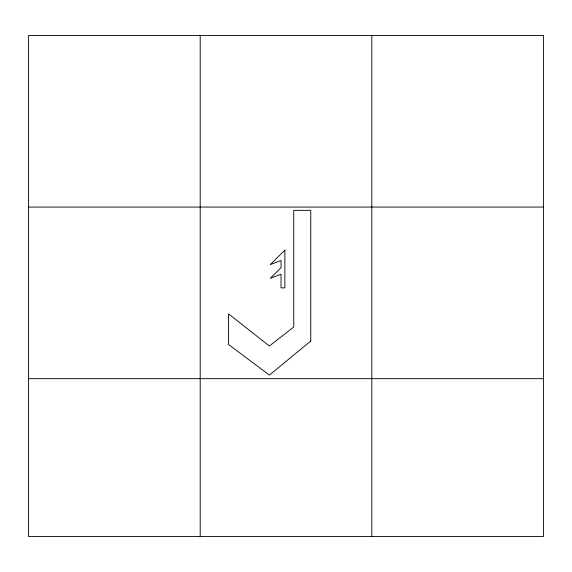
<?xml version="1.0" encoding="UTF-8"?>
<svg xmlns="http://www.w3.org/2000/svg" width="572" height="572" viewBox="0 0 572 572"><rect width="100%" height="100%" fill="white"/><g stroke="black" fill="none" stroke-linecap="round" stroke-linejoin="round"><path stroke-width="0.86" d="M28.6 207.064L543.4 207.064M28.6 378.664L543.4 378.664M371.8 35.464L371.8 536.536M200.2 35.464L200.2 536.536M284.87 250.121L270.249 264.622L281.038 260.474L281.038 267.646L270.249 278.349L281.038 274.202L281.038 287.873L284.87 287.873L284.87 250.121M310.76 341.034L269.369 375.089L228.535 344.473L228.535 313.856L269.369 346.003L293.743 327.041L293.743 210.353L310.76 210.353L310.76 341.034M543.4 35.464L28.6 35.464L28.6 536.536L543.4 536.536L543.4 35.464"/></g></svg>
